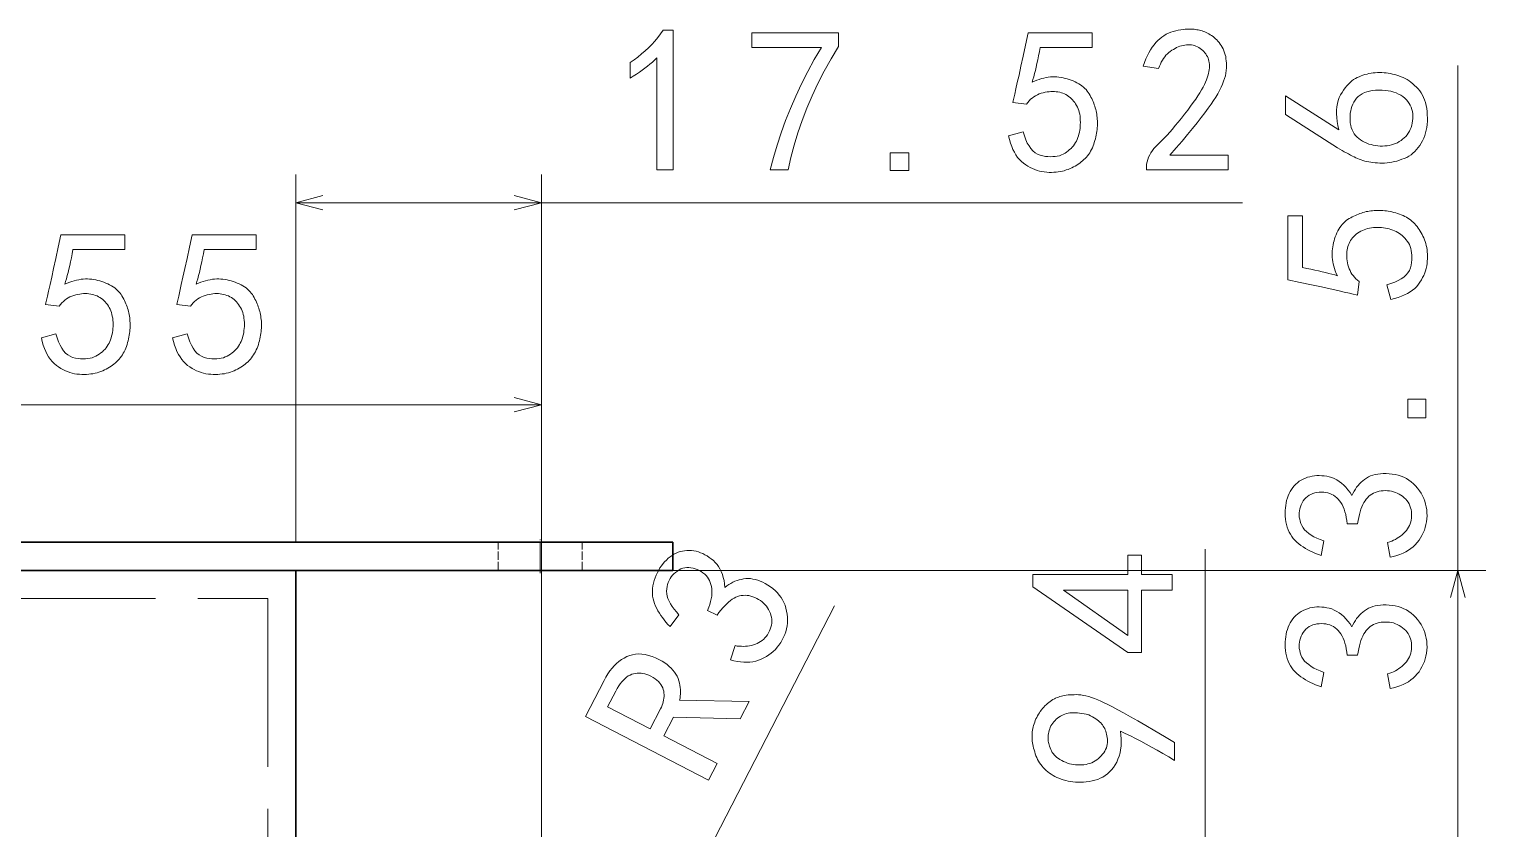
# Model space of a CAD drawing. Extents: x 28 to 1105, y 59 to 824.
# Drawn here: x 566 to 669.9, y 758.1 to 815.1 of the extents above; entities that cross this region are included whole.
import ezdxf

# ---------------------------------------------------------------- set-up
doc = ezdxf.new("R2010")
doc.units = 0
doc.linetypes.add('DASHDOT', pattern=[18.5, 12, -3, 0.5, -3])
doc.linetypes.add('DASHED', pattern=[15, 12, -3])

msp = doc.modelspace()

# ---------------------------------------------------------------- linework, layer by layer
at = {"color": 7, "lineweight": 13}
for p, q in [((667.95, 742.99), (667.95, 812.53)), ((585.07, 778.54), (585.07, 804.75)), ((602.59, 735.52), (602.59, 804.75)), ((585.07, 802.75), (652.58, 802.75)), ((602.59, 747.83), (602.59, 790.34)), ((547.59, 788.34), (602.59, 788.34)), ((602.5, 776.54), (602.5, 778.54)), ((649.93, 724.05), (649.93, 778.06)), ((567.18, 776.54), (669.95, 776.54)), ((602.59, 733.52), (623.5, 774.01))]:
    msp.add_line(p, q, dxfattribs=at)
at = {"color": 7, "lineweight": 35}
for p, q in [((602.5, 778.54), (557.5, 778.54)), ((611.97, 778.54), (602.5, 778.54)), ((611.97, 776.54), (611.97, 778.54)), ((565.18, 776.54), (583.92, 776.54)), ((602.5, 776.54), (583.92, 776.54)), ((585.07, 776.54), (585.07, 627.99)), ((611.97, 776.54), (602.5, 776.54))]:
    msp.add_line(p, q, dxfattribs=at)
at = {"color": 7, "linetype": 'DASHED', "lineweight": 13, "ltscale": 0.05}
for p, q in [((599.5, 776.54), (599.5, 778.54)), ((602.5, 776.54), (602.5, 778.54)), ((605.5, 776.54), (605.5, 778.54))]:
    msp.add_line(p, q, dxfattribs=at)
at = {"color": 7, "linetype": 'DASHDOT', "lineweight": 13, "ltscale": 0.060001}
msp.add_line((602.5, 776.34), (602.5, 778.74), dxfattribs=at)
at = {"color": 7, "linetype": 'DASHED', "lineweight": 13, "ltscale": 0.028833}
msp.add_line((583.92, 776.54), (585.07, 776.54), dxfattribs=at)
at = {"color": 7, "linetype": 'DASHED', "lineweight": 13}
for p, q in [((563.07, 774.54), (583.07, 774.54)), ((583.07, 774.54), (583.07, 574.54))]:
    msp.add_line(p, q, dxfattribs=at)
at = {"color": 7, "lineweight": 13}
for points in [[(610.82, 813.07), (610.67, 812.92), (610.51, 812.77), (610.33, 812.63), (610.16, 812.48), (609.97, 812.34), (609.77, 812.19), (609.57, 812.05), (609.36, 811.91), (609.14, 811.77), (608.91, 811.63), (608.91, 812.73), (609.2, 812.93), (609.47, 813.13), (609.73, 813.35), (609.99, 813.57), (610.23, 813.79), (610.46, 814.03), (610.68, 814.27), (610.89, 814.52), (611.09, 814.78), (611.28, 815.04), (611.98, 815.04), (611.98, 805.1), (610.82, 805.1)], [(618.91, 805.1), (619.14, 805.97), (619.39, 806.85), (619.68, 807.73), (620, 808.6), (620.35, 809.47), (620.73, 810.35), (621.14, 811.22), (621.58, 812.09), (622.05, 812.96), (622.56, 813.82), (617.59, 813.82), (617.59, 814.86), (623.77, 814.86), (623.77, 813.88), (623.25, 813), (622.76, 812.12), (622.31, 811.25), (621.89, 810.37), (621.52, 809.49), (621.18, 808.61), (620.87, 807.73), (620.61, 806.85), (620.38, 805.97), (620.19, 805.1)], [(636.95, 807.81), (637.04, 807.51), (637.13, 807.24), (637.24, 807), (637.37, 806.79), (637.5, 806.6), (637.64, 806.44), (637.8, 806.31), (637.97, 806.2), (638.15, 806.13), (638.34, 806.08), (638.53, 806.05), (638.71, 806.03), (638.89, 806.02), (639.06, 806.03), (639.23, 806.04), (639.38, 806.07), (639.53, 806.1), (639.67, 806.15), (639.8, 806.21), (639.93, 806.28), (640.04, 806.36), (640.16, 806.44), (640.26, 806.53), (640.36, 806.62), (640.45, 806.71), (640.53, 806.81), (640.61, 806.92), (640.68, 807.03), (640.74, 807.14), (640.79, 807.26), (640.84, 807.39), (640.89, 807.51), (640.92, 807.64), (640.96, 807.77), (640.98, 807.91), (641, 808.04), (641.02, 808.18), (641.02, 808.33), (641.03, 808.47), (641.02, 808.62), (641.02, 808.77), (641, 808.91), (640.98, 809.05), (640.95, 809.19), (640.91, 809.32), (640.86, 809.44), (640.81, 809.56), (640.76, 809.68), (640.69, 809.79), (640.62, 809.89), (640.54, 809.99), (640.46, 810.09), (640.38, 810.17), (640.29, 810.25), (640.19, 810.33), (640.1, 810.39), (639.99, 810.45), (639.89, 810.5), (639.78, 810.55), (639.67, 810.59), (639.55, 810.62), (639.43, 810.64), (639.31, 810.66), (639.18, 810.67), (639.05, 810.67), (638.92, 810.67), (638.79, 810.66), (638.65, 810.64), (638.51, 810.62), (638.37, 810.59), (638.22, 810.55), (638.09, 810.5), (637.96, 810.44), (637.83, 810.37), (637.71, 810.3), (637.59, 810.21), (637.48, 810.12), (637.38, 810.01), (637.28, 809.9), (637.18, 809.78), (636.2, 809.89), (636.23, 810.01), (636.28, 810.2), (636.35, 810.49), (636.43, 810.86), (636.53, 811.31), (636.65, 811.85), (636.78, 812.47), (636.94, 813.19), (637.11, 813.98), (637.3, 814.86), (641.86, 814.86), (641.86, 813.82), (638.16, 813.82), (638.11, 813.52), (638.05, 813.22), (637.99, 812.94), (637.93, 812.68), (637.87, 812.42), (637.82, 812.18), (637.76, 811.95), (637.7, 811.73), (637.64, 811.53), (637.59, 811.34), (637.76, 811.41), (637.93, 811.48), (638.09, 811.54), (638.26, 811.59), (638.42, 811.63), (638.58, 811.67), (638.74, 811.69), (638.9, 811.71), (639.05, 811.72), (639.2, 811.71), (639.35, 811.71), (639.5, 811.69), (639.65, 811.67), (639.8, 811.64), (639.94, 811.61), (640.08, 811.58), (640.23, 811.53), (640.37, 811.48), (640.51, 811.43), (640.65, 811.37), (640.78, 811.3), (640.91, 811.23), (641.03, 811.16), (641.14, 811.08), (641.25, 810.99), (641.35, 810.9), (641.44, 810.81), (641.52, 810.71), (641.59, 810.61), (641.66, 810.5), (641.72, 810.39), (641.78, 810.28), (641.84, 810.17), (641.89, 810.06), (641.93, 809.95), (641.98, 809.84), (642.02, 809.73), (642.06, 809.62), (642.09, 809.51), (642.12, 809.4), (642.15, 809.29), (642.17, 809.18), (642.19, 809.06), (642.21, 808.95), (642.22, 808.83), (642.23, 808.71), (642.24, 808.59), (642.24, 808.47), (642.24, 808.34), (642.24, 808.22), (642.23, 808.09), (642.22, 807.96), (642.2, 807.83), (642.18, 807.7), (642.16, 807.57), (642.13, 807.44), (642.1, 807.31), (642.06, 807.18), (642.02, 807.05), (641.98, 806.92), (641.93, 806.79), (641.88, 806.66), (641.82, 806.54), (641.76, 806.42), (641.69, 806.31), (641.62, 806.2), (641.54, 806.1), (641.46, 806), (641.37, 805.91), (641.28, 805.82), (641.19, 805.73), (641.09, 805.65), (640.99, 805.57), (640.88, 805.5), (640.77, 805.43), (640.66, 805.36), (640.54, 805.3), (640.42, 805.24), (640.29, 805.18), (640.16, 805.12), (640.02, 805.08), (639.88, 805.03), (639.74, 805), (639.59, 804.97), (639.44, 804.94), (639.29, 804.93), (639.13, 804.92), (638.96, 804.91), (638.8, 804.91), (638.63, 804.92), (638.45, 804.94), (638.28, 804.97), (638.11, 805), (637.95, 805.05), (637.78, 805.11), (637.62, 805.18), (637.45, 805.26), (637.29, 805.35), (637.14, 805.45), (636.98, 805.56), (636.83, 805.68), (636.69, 805.82), (636.55, 805.98), (636.43, 806.15), (636.32, 806.34), (636.22, 806.54), (636.13, 806.76), (636.04, 807), (635.97, 807.25), (635.91, 807.52)], [(645.74, 805.33), (645.75, 805.5), (645.79, 805.67), (645.83, 805.83), (645.89, 805.99), (645.97, 806.15), (646.05, 806.3), (646.16, 806.46), (646.27, 806.6), (646.4, 806.75), (646.54, 806.89), (646.7, 807.03), (646.86, 807.2), (647.03, 807.37), (647.21, 807.57), (647.4, 807.78), (647.59, 808), (647.79, 808.24), (648.01, 808.5), (648.23, 808.77), (648.45, 809.06), (648.68, 809.34), (648.88, 809.62), (649.07, 809.88), (649.25, 810.13), (649.41, 810.36), (649.55, 810.58), (649.67, 810.79), (649.78, 810.99), (649.88, 811.17), (649.96, 811.34), (650.02, 811.5), (650.08, 811.65), (650.12, 811.8), (650.16, 811.95), (650.19, 812.09), (650.22, 812.23), (650.23, 812.36), (650.23, 812.49), (650.23, 812.61), (650.22, 812.73), (650.19, 812.84), (650.17, 812.95), (650.13, 813.05), (650.09, 813.16), (650.03, 813.25), (649.98, 813.35), (649.91, 813.44), (649.84, 813.52), (649.75, 813.6), (649.67, 813.68), (649.57, 813.75), (649.48, 813.81), (649.38, 813.87), (649.27, 813.91), (649.17, 813.95), (649.06, 813.97), (648.95, 813.99), (648.83, 814), (648.72, 814), (648.6, 814), (648.48, 813.98), (648.36, 813.96), (648.24, 813.93), (648.12, 813.9), (648, 813.85), (647.89, 813.8), (647.78, 813.75), (647.66, 813.68), (647.55, 813.61), (647.44, 813.53), (647.33, 813.45), (647.23, 813.36), (647.13, 813.26), (647.04, 813.15), (646.96, 813.03), (646.88, 812.9), (646.8, 812.77), (646.73, 812.63), (646.66, 812.48), (646.6, 812.32), (645.5, 812.49), (645.6, 812.75), (645.7, 813), (645.81, 813.23), (645.92, 813.44), (646.03, 813.64), (646.15, 813.83), (646.28, 814), (646.41, 814.16), (646.55, 814.3), (646.69, 814.43), (646.84, 814.55), (646.99, 814.65), (647.15, 814.75), (647.31, 814.83), (647.48, 814.9), (647.65, 814.96), (647.83, 815.01), (648.01, 815.05), (648.2, 815.08), (648.39, 815.1), (648.51, 815.11), (648.62, 815.11), (648.73, 815.12), (648.84, 815.12), (648.94, 815.12), (649.05, 815.11), (649.15, 815.11), (649.25, 815.1), (649.34, 815.08), (649.43, 815.07), (649.53, 815.05), (649.62, 815.02), (649.71, 814.99), (649.81, 814.96), (649.9, 814.92), (650, 814.88), (650.1, 814.83), (650.19, 814.78), (650.29, 814.72), (650.39, 814.66), (650.49, 814.6), (650.58, 814.52), (650.67, 814.44), (650.75, 814.36), (650.84, 814.26), (650.92, 814.17), (650.99, 814.06), (651.06, 813.95), (651.13, 813.83), (651.2, 813.71), (651.26, 813.58), (651.31, 813.44), (651.35, 813.3), (651.39, 813.16), (651.41, 813.01), (651.43, 812.85), (651.44, 812.69), (651.45, 812.52), (651.44, 812.35), (651.43, 812.18), (651.4, 811.99), (651.37, 811.8), (651.31, 811.61), (651.24, 811.4), (651.16, 811.19), (651.06, 810.98), (650.95, 810.75), (650.83, 810.52), (650.69, 810.28), (650.53, 810.04), (650.36, 809.78), (650.15, 809.48), (649.91, 809.16), (649.65, 808.82), (649.35, 808.44), (649.02, 808.04), (648.66, 807.6), (648.28, 807.14), (647.86, 806.65), (647.41, 806.14), (651.57, 806.14), (651.57, 805.1), (645.74, 805.1)], [(662.22, 805.58), (662.05, 805.59), (661.89, 805.61), (661.74, 805.63), (661.59, 805.65), (661.45, 805.68), (661.31, 805.72), (661.17, 805.76), (661.05, 805.8), (660.92, 805.84), (660.8, 805.89), (660.68, 805.95), (660.56, 806.01), (660.43, 806.07), (660.29, 806.14), (660.15, 806.22), (660.01, 806.3), (659.85, 806.38), (659.69, 806.48), (659.53, 806.57), (659.36, 806.67), (655.66, 809.04), (655.66, 810.37), (659.47, 807.95), (659.4, 808.25), (659.35, 808.54), (659.31, 808.82), (659.3, 809.09), (659.3, 809.35), (659.32, 809.59), (659.36, 809.82), (659.42, 810.04), (659.49, 810.24), (659.59, 810.43), (659.7, 810.61), (659.8, 810.78), (659.91, 810.93), (660.03, 811.07), (660.15, 811.2), (660.27, 811.32), (660.39, 811.43), (660.51, 811.52), (660.64, 811.6), (660.77, 811.67), (660.91, 811.73), (661.05, 811.79), (661.18, 811.84), (661.32, 811.88), (661.47, 811.92), (661.61, 811.95), (661.76, 811.98), (661.91, 812), (662.06, 812.01), (662.22, 812.02), (662.38, 812.02), (662.53, 812.02), (662.69, 812.01), (662.84, 812), (662.99, 811.98), (663.15, 811.95), (663.3, 811.92), (663.45, 811.88), (663.6, 811.84), (663.75, 811.79), (663.9, 811.73), (664.05, 811.67), (664.19, 811.6), (664.33, 811.52), (664.47, 811.43), (664.6, 811.33), (664.73, 811.23), (664.86, 811.11), (664.99, 810.99), (665.11, 810.86), (665.23, 810.73), (665.33, 810.58), (665.42, 810.42), (665.51, 810.25), (665.58, 810.07), (665.64, 809.88), (665.69, 809.68), (665.73, 809.47), (665.76, 809.25), (665.77, 809.01), (665.78, 808.78), (665.78, 808.55), (665.76, 808.33), (665.73, 808.12), (665.7, 807.92), (665.65, 807.72), (665.59, 807.53), (665.52, 807.34), (665.43, 807.16), (665.34, 806.99), (665.24, 806.83), (665.13, 806.68), (665.01, 806.54), (664.88, 806.4), (664.75, 806.28), (664.61, 806.17), (664.45, 806.07), (664.3, 805.98), (664.13, 805.9), (663.95, 805.84), (663.78, 805.78), (663.6, 805.72), (663.42, 805.68), (663.25, 805.64), (663.07, 805.61), (662.9, 805.59), (662.73, 805.57), (662.56, 805.57), (662.39, 805.57)], [(664.13, 807.37), (664.23, 807.47), (664.33, 807.59), (664.41, 807.71), (664.49, 807.84), (664.55, 807.97), (664.61, 808.12), (664.66, 808.27), (664.69, 808.42), (664.72, 808.58), (664.73, 808.75), (664.74, 808.92), (664.73, 809.09), (664.71, 809.25), (664.67, 809.4), (664.62, 809.55), (664.55, 809.69), (664.48, 809.83), (664.38, 809.96), (664.28, 810.08), (664.16, 810.2), (664.02, 810.31), (663.88, 810.41), (663.72, 810.49), (663.55, 810.57), (663.38, 810.63), (663.18, 810.69), (662.98, 810.73), (662.77, 810.75), (662.54, 810.77), (662.31, 810.78), (662.07, 810.77), (661.85, 810.75), (661.65, 810.71), (661.46, 810.66), (661.28, 810.6), (661.12, 810.52), (660.98, 810.42), (660.85, 810.32), (660.73, 810.19), (660.63, 810.05), (660.54, 809.91), (660.47, 809.76), (660.4, 809.61), (660.35, 809.45), (660.31, 809.29), (660.28, 809.13), (660.27, 808.96), (660.26, 808.79), (660.27, 808.61), (660.28, 808.44), (660.31, 808.26), (660.35, 808.1), (660.41, 807.94), (660.48, 807.8), (660.56, 807.66), (660.65, 807.54), (660.76, 807.42), (660.88, 807.32), (661.01, 807.22), (661.15, 807.14), (661.3, 807.06), (661.45, 806.99), (661.61, 806.93), (661.77, 806.89), (661.92, 806.85), (662.08, 806.82), (662.24, 806.8), (662.41, 806.78), (662.57, 806.78), (662.74, 806.79), (662.9, 806.81), (663.06, 806.83), (663.22, 806.87), (663.36, 806.91), (663.51, 806.96), (663.64, 807.02), (663.77, 807.1), (663.9, 807.18), (664.01, 807.27)], [(628.8, 805.04), (627.47, 805.04), (627.47, 806.31), (628.8, 806.31)], [(662.88, 796.9), (663.18, 796.99), (663.45, 797.09), (663.7, 797.2), (663.91, 797.32), (664.1, 797.45), (664.26, 797.6), (664.39, 797.75), (664.49, 797.92), (664.57, 798.1), (664.62, 798.29), (664.65, 798.48), (664.67, 798.67), (664.67, 798.85), (664.67, 799.02), (664.65, 799.18), (664.63, 799.34), (664.59, 799.48), (664.54, 799.62), (664.49, 799.76), (664.42, 799.88), (664.34, 800), (664.26, 800.11), (664.17, 800.21), (664.08, 800.31), (663.98, 800.4), (663.88, 800.49), (663.78, 800.56), (663.67, 800.63), (663.55, 800.69), (663.43, 800.75), (663.31, 800.8), (663.18, 800.84), (663.06, 800.88), (662.92, 800.91), (662.79, 800.94), (662.65, 800.96), (662.51, 800.97), (662.37, 800.98), (662.22, 800.98), (662.08, 800.98), (661.93, 800.97), (661.78, 800.95), (661.65, 800.93), (661.51, 800.9), (661.38, 800.86), (661.26, 800.82), (661.14, 800.77), (661.02, 800.71), (660.91, 800.65), (660.8, 800.58), (660.7, 800.5), (660.61, 800.42), (660.52, 800.33), (660.44, 800.24), (660.37, 800.15), (660.3, 800.05), (660.25, 799.95), (660.19, 799.84), (660.15, 799.74), (660.11, 799.62), (660.08, 799.5), (660.05, 799.38), (660.04, 799.26), (660.03, 799.14), (660.02, 799.01), (660.03, 798.88), (660.04, 798.74), (660.05, 798.6), (660.08, 798.46), (660.11, 798.32), (660.15, 798.18), (660.2, 798.04), (660.26, 797.91), (660.32, 797.78), (660.4, 797.66), (660.48, 797.55), (660.58, 797.44), (660.68, 797.33), (660.8, 797.23), (660.92, 797.14), (660.8, 796.15), (660.69, 796.19), (660.49, 796.23), (660.21, 796.3), (659.84, 796.38), (659.39, 796.49), (658.85, 796.6), (658.22, 796.74), (657.51, 796.89), (656.71, 797.06), (655.83, 797.25), (655.83, 801.82), (656.87, 801.82), (656.87, 798.12), (657.18, 798.06), (657.47, 798), (657.75, 797.95), (658.02, 797.89), (658.27, 797.83), (658.52, 797.77), (658.75, 797.71), (658.96, 797.66), (659.17, 797.6), (659.36, 797.54), (659.28, 797.71), (659.21, 797.88), (659.15, 798.05), (659.1, 798.22), (659.06, 798.38), (659.03, 798.54), (659, 798.7), (658.99, 798.85), (658.98, 799.01), (658.98, 799.16), (658.99, 799.31), (659.01, 799.46), (659.03, 799.6), (659.05, 799.75), (659.08, 799.9), (659.12, 800.04), (659.16, 800.18), (659.21, 800.32), (659.27, 800.46), (659.33, 800.6), (659.4, 800.74), (659.47, 800.87), (659.54, 800.99), (659.62, 801.1), (659.71, 801.2), (659.79, 801.3), (659.89, 801.39), (659.99, 801.47), (660.09, 801.55), (660.2, 801.62), (660.31, 801.68), (660.42, 801.74), (660.53, 801.79), (660.64, 801.84), (660.75, 801.89), (660.86, 801.93), (660.97, 801.98), (661.08, 802.01), (661.18, 802.05), (661.29, 802.08), (661.41, 802.11), (661.52, 802.13), (661.63, 802.15), (661.75, 802.17), (661.87, 802.18), (661.98, 802.19), (662.11, 802.2), (662.23, 802.2), (662.35, 802.2), (662.48, 802.19), (662.61, 802.19), (662.74, 802.17), (662.86, 802.16), (662.99, 802.14), (663.12, 802.11), (663.25, 802.09), (663.38, 802.05), (663.52, 802.02), (663.65, 801.98), (663.78, 801.93), (663.91, 801.89), (664.04, 801.83), (664.16, 801.77), (664.28, 801.71), (664.39, 801.64), (664.49, 801.57), (664.6, 801.5), (664.7, 801.42), (664.79, 801.33), (664.88, 801.24), (664.96, 801.15), (665.05, 801.05), (665.12, 800.94), (665.2, 800.84), (665.27, 800.73), (665.34, 800.61), (665.4, 800.49), (665.46, 800.37), (665.52, 800.24), (665.57, 800.11), (665.62, 799.98), (665.66, 799.84), (665.7, 799.7), (665.73, 799.55), (665.75, 799.4), (665.77, 799.24), (665.78, 799.08), (665.78, 798.92), (665.78, 798.75), (665.77, 798.58), (665.76, 798.41), (665.73, 798.24), (665.69, 798.07), (665.65, 797.9), (665.59, 797.74), (665.52, 797.57), (665.44, 797.41), (665.35, 797.25), (665.25, 797.09), (665.14, 796.93), (665.02, 796.78), (664.88, 796.64), (664.72, 796.51), (664.55, 796.39), (664.36, 796.28), (664.15, 796.17), (663.93, 796.08), (663.7, 796), (663.44, 795.93), (663.17, 795.86)], [(567.96, 793.41), (568.04, 793.11), (568.14, 792.84), (568.25, 792.6), (568.37, 792.38), (568.51, 792.19), (568.65, 792.03), (568.81, 791.9), (568.98, 791.8), (569.15, 791.72), (569.35, 791.67), (569.54, 791.64), (569.72, 791.63), (569.9, 791.62), (570.07, 791.62), (570.23, 791.64), (570.39, 791.66), (570.54, 791.7), (570.68, 791.75), (570.81, 791.81), (570.93, 791.88), (571.05, 791.95), (571.16, 792.04), (571.27, 792.12), (571.36, 792.21), (571.46, 792.31), (571.54, 792.41), (571.61, 792.52), (571.68, 792.63), (571.75, 792.74), (571.8, 792.86), (571.85, 792.98), (571.89, 793.11), (571.93, 793.24), (571.96, 793.37), (571.99, 793.5), (572.01, 793.64), (572.02, 793.78), (572.03, 793.92), (572.04, 794.07), (572.03, 794.22), (572.02, 794.37), (572.01, 794.51), (571.98, 794.65), (571.95, 794.78), (571.92, 794.91), (571.87, 795.04), (571.82, 795.16), (571.76, 795.27), (571.7, 795.38), (571.63, 795.49), (571.55, 795.59), (571.47, 795.68), (571.38, 795.77), (571.3, 795.85), (571.2, 795.92), (571.1, 795.99), (571, 796.05), (570.9, 796.1), (570.79, 796.14), (570.67, 796.18), (570.56, 796.21), (570.44, 796.24), (570.31, 796.26), (570.19, 796.27), (570.06, 796.27), (569.93, 796.27), (569.79, 796.26), (569.66, 796.24), (569.52, 796.21), (569.37, 796.18), (569.23, 796.14), (569.1, 796.09), (568.96, 796.04), (568.84, 795.97), (568.72, 795.89), (568.6, 795.81), (568.49, 795.71), (568.38, 795.61), (568.28, 795.5), (568.19, 795.37), (567.21, 795.49), (567.24, 795.6), (567.29, 795.8), (567.35, 796.08), (567.44, 796.45), (567.54, 796.91), (567.66, 797.45), (567.79, 798.07), (567.95, 798.78), (568.12, 799.58), (568.3, 800.46), (572.87, 800.46), (572.87, 799.42), (569.17, 799.42), (569.11, 799.11), (569.06, 798.82), (569, 798.54), (568.94, 798.27), (568.88, 798.02), (568.83, 797.78), (568.77, 797.55), (568.71, 797.33), (568.65, 797.13), (568.59, 796.93), (568.77, 797.01), (568.94, 797.08), (569.1, 797.14), (569.27, 797.19), (569.43, 797.23), (569.59, 797.26), (569.75, 797.29), (569.91, 797.3), (570.06, 797.31), (570.21, 797.31), (570.36, 797.3), (570.51, 797.29), (570.66, 797.27), (570.8, 797.24), (570.95, 797.21), (571.09, 797.17), (571.24, 797.13), (571.38, 797.08), (571.52, 797.02), (571.66, 796.96), (571.79, 796.9), (571.92, 796.83), (572.04, 796.75), (572.15, 796.67), (572.26, 796.59), (572.35, 796.5), (572.44, 796.4), (572.53, 796.31), (572.6, 796.2), (572.67, 796.1), (572.73, 795.99), (572.79, 795.88), (572.84, 795.77), (572.9, 795.66), (572.94, 795.55), (572.99, 795.44), (573.03, 795.33), (573.07, 795.22), (573.1, 795.11), (573.13, 795), (573.16, 794.89), (573.18, 794.77), (573.2, 794.66), (573.22, 794.54), (573.23, 794.43), (573.24, 794.31), (573.25, 794.19), (573.25, 794.06), (573.25, 793.94), (573.25, 793.81), (573.24, 793.69), (573.23, 793.56), (573.21, 793.43), (573.19, 793.3), (573.17, 793.17), (573.14, 793.04), (573.11, 792.91), (573.07, 792.78), (573.03, 792.64), (572.99, 792.51), (572.94, 792.38), (572.89, 792.26), (572.83, 792.13), (572.76, 792.02), (572.7, 791.91), (572.63, 791.8), (572.55, 791.69), (572.47, 791.6), (572.38, 791.5), (572.29, 791.41), (572.2, 791.33), (572.1, 791.25), (572, 791.17), (571.89, 791.09), (571.78, 791.02), (571.67, 790.96), (571.55, 790.89), (571.42, 790.83), (571.3, 790.77), (571.17, 790.72), (571.03, 790.67), (570.89, 790.63), (570.75, 790.59), (570.6, 790.56), (570.45, 790.54), (570.3, 790.52), (570.14, 790.51), (569.97, 790.51), (569.81, 790.51), (569.63, 790.52), (569.46, 790.53), (569.29, 790.56), (569.12, 790.6), (568.95, 790.65), (568.79, 790.71), (568.63, 790.77), (568.46, 790.85), (568.3, 790.94), (568.14, 791.04), (567.99, 791.15), (567.84, 791.28), (567.69, 791.42), (567.56, 791.57), (567.44, 791.75), (567.33, 791.93), (567.23, 792.14), (567.14, 792.36), (567.05, 792.6), (566.98, 792.85), (566.92, 793.12)], [(577.32, 793.41), (577.41, 793.11), (577.51, 792.84), (577.62, 792.6), (577.74, 792.38), (577.87, 792.19), (578.02, 792.03), (578.17, 791.9), (578.34, 791.8), (578.52, 791.72), (578.71, 791.67), (578.9, 791.64), (579.09, 791.63), (579.27, 791.62), (579.44, 791.62), (579.6, 791.64), (579.75, 791.66), (579.9, 791.7), (580.04, 791.75), (580.17, 791.81), (580.3, 791.88), (580.42, 791.95), (580.53, 792.04), (580.63, 792.12), (580.73, 792.21), (580.82, 792.31), (580.9, 792.41), (580.98, 792.52), (581.05, 792.63), (581.11, 792.74), (581.17, 792.86), (581.22, 792.98), (581.26, 793.11), (581.3, 793.24), (581.33, 793.37), (581.35, 793.5), (581.37, 793.64), (581.39, 793.78), (581.4, 793.92), (581.4, 794.07), (581.4, 794.22), (581.39, 794.37), (581.37, 794.51), (581.35, 794.65), (581.32, 794.78), (581.28, 794.91), (581.24, 795.04), (581.19, 795.16), (581.13, 795.27), (581.06, 795.38), (580.99, 795.49), (580.92, 795.59), (580.83, 795.68), (580.75, 795.77), (580.66, 795.85), (580.57, 795.92), (580.47, 795.99), (580.37, 796.05), (580.26, 796.1), (580.15, 796.14), (580.04, 796.18), (579.92, 796.21), (579.8, 796.24), (579.68, 796.26), (579.55, 796.27), (579.42, 796.27), (579.29, 796.27), (579.16, 796.26), (579.02, 796.24), (578.88, 796.21), (578.74, 796.18), (578.6, 796.14), (578.46, 796.09), (578.33, 796.04), (578.2, 795.97), (578.08, 795.89), (577.96, 795.81), (577.85, 795.71), (577.75, 795.61), (577.65, 795.5), (577.55, 795.37), (576.57, 795.49), (576.6, 795.6), (576.65, 795.8), (576.72, 796.08), (576.8, 796.45), (576.9, 796.91), (577.02, 797.45), (577.16, 798.07), (577.31, 798.78), (577.48, 799.58), (577.67, 800.46), (582.24, 800.46), (582.24, 799.42), (578.54, 799.42), (578.48, 799.11), (578.42, 798.82), (578.36, 798.54), (578.3, 798.27), (578.25, 798.02), (578.19, 797.78), (578.13, 797.55), (578.07, 797.33), (578.02, 797.13), (577.96, 796.93), (578.13, 797.01), (578.3, 797.08), (578.47, 797.14), (578.63, 797.19), (578.8, 797.23), (578.96, 797.26), (579.12, 797.29), (579.27, 797.3), (579.43, 797.31), (579.58, 797.31), (579.73, 797.3), (579.87, 797.29), (580.02, 797.27), (580.17, 797.24), (580.31, 797.21), (580.46, 797.17), (580.6, 797.13), (580.74, 797.08), (580.88, 797.02), (581.02, 796.96), (581.16, 796.9), (581.28, 796.83), (581.4, 796.75), (581.52, 796.67), (581.62, 796.59), (581.72, 796.5), (581.81, 796.4), (581.89, 796.31), (581.97, 796.2), (582.03, 796.1), (582.09, 795.99), (582.15, 795.88), (582.21, 795.77), (582.26, 795.66), (582.31, 795.55), (582.35, 795.44), (582.39, 795.33), (582.43, 795.22), (582.46, 795.11), (582.5, 795), (582.52, 794.89), (582.55, 794.77), (582.57, 794.66), (582.58, 794.54), (582.6, 794.43), (582.61, 794.31), (582.61, 794.19), (582.62, 794.06), (582.62, 793.94), (582.61, 793.81), (582.6, 793.69), (582.59, 793.56), (582.58, 793.43), (582.56, 793.3), (582.53, 793.17), (582.5, 793.04), (582.47, 792.91), (582.44, 792.78), (582.4, 792.64), (582.35, 792.51), (582.3, 792.38), (582.25, 792.26), (582.19, 792.13), (582.13, 792.02), (582.06, 791.91), (581.99, 791.8), (581.91, 791.69), (581.83, 791.6), (581.75, 791.5), (581.66, 791.41), (581.56, 791.33), (581.46, 791.25), (581.36, 791.17), (581.26, 791.09), (581.14, 791.02), (581.03, 790.96), (580.91, 790.89), (580.79, 790.83), (580.66, 790.77), (580.53, 790.72), (580.4, 790.67), (580.26, 790.63), (580.11, 790.59), (579.97, 790.56), (579.81, 790.54), (579.66, 790.52), (579.5, 790.51), (579.34, 790.51), (579.17, 790.51), (579, 790.52), (578.83, 790.53), (578.66, 790.56), (578.49, 790.6), (578.32, 790.65), (578.15, 790.71), (577.99, 790.77), (577.83, 790.85), (577.67, 790.94), (577.51, 791.04), (577.35, 791.15), (577.2, 791.28), (577.06, 791.42), (576.93, 791.57), (576.81, 791.75), (576.69, 791.93), (576.59, 792.14), (576.5, 792.36), (576.42, 792.6), (576.34, 792.85), (576.28, 793.12)], [(665.66, 788.75), (665.66, 787.42), (664.39, 787.42), (664.39, 788.75)], [(663.12, 777.48), (662.94, 778.52), (663.09, 778.57), (663.23, 778.63), (663.37, 778.69), (663.5, 778.75), (663.63, 778.83), (663.75, 778.9), (663.87, 778.99), (663.98, 779.08), (664.08, 779.17), (664.18, 779.27), (664.28, 779.38), (664.36, 779.49), (664.43, 779.61), (664.49, 779.73), (664.55, 779.86), (664.59, 779.99), (664.62, 780.13), (664.64, 780.27), (664.65, 780.42), (664.65, 780.58), (664.64, 780.73), (664.61, 780.87), (664.58, 781.01), (664.53, 781.15), (664.47, 781.28), (664.4, 781.4), (664.32, 781.51), (664.23, 781.62), (664.13, 781.72), (664.01, 781.82), (663.89, 781.91), (663.76, 781.98), (663.63, 782.05), (663.5, 782.1), (663.36, 782.15), (663.22, 782.19), (663.08, 782.21), (662.93, 782.22), (662.78, 782.23), (662.62, 782.22), (662.47, 782.21), (662.33, 782.18), (662.19, 782.14), (662.06, 782.1), (661.93, 782.04), (661.81, 781.98), (661.7, 781.9), (661.6, 781.82), (661.5, 781.72), (661.41, 781.62), (661.33, 781.5), (661.25, 781.37), (661.17, 781.23), (661.11, 781.07), (661.04, 780.9), (660.98, 780.72), (660.93, 780.52), (660.88, 780.31), (660.84, 780.09), (660.8, 779.85), (660.05, 779.85), (660.02, 780.09), (659.99, 780.31), (659.95, 780.52), (659.89, 780.72), (659.84, 780.9), (659.77, 781.07), (659.69, 781.23), (659.61, 781.37), (659.52, 781.5), (659.42, 781.62), (659.31, 781.72), (659.2, 781.81), (659.08, 781.89), (658.95, 781.96), (658.82, 782.01), (658.68, 782.06), (658.53, 782.09), (658.38, 782.11), (658.22, 782.11), (658.06, 782.11), (657.89, 782.09), (657.74, 782.06), (657.6, 782.02), (657.46, 781.96), (657.34, 781.89), (657.22, 781.81), (657.11, 781.71), (657.01, 781.61), (656.92, 781.49), (656.84, 781.36), (656.78, 781.22), (656.72, 781.07), (656.68, 780.93), (656.65, 780.79), (656.63, 780.64), (656.63, 780.49), (656.64, 780.34), (656.67, 780.19), (656.71, 780.04), (656.76, 779.88), (656.83, 779.73), (656.91, 779.58), (657.02, 779.44), (657.15, 779.31), (657.31, 779.18), (657.48, 779.06), (657.67, 778.94), (657.89, 778.84), (658.12, 778.73), (658.38, 778.64), (658.2, 777.6), (658, 777.67), (657.8, 777.75), (657.61, 777.83), (657.43, 777.92), (657.25, 778.01), (657.08, 778.11), (656.92, 778.21), (656.76, 778.32), (656.61, 778.43), (656.47, 778.55), (656.34, 778.68), (656.21, 778.81), (656.1, 778.96), (656.01, 779.11), (655.92, 779.27), (655.84, 779.44), (655.78, 779.61), (655.73, 779.8), (655.69, 780), (655.66, 780.2), (655.64, 780.4), (655.63, 780.61), (655.63, 780.8), (655.65, 780.99), (655.67, 781.17), (655.7, 781.35), (655.74, 781.53), (655.79, 781.7), (655.85, 781.86), (655.92, 782.02), (656, 782.17), (656.09, 782.31), (656.18, 782.45), (656.28, 782.57), (656.4, 782.69), (656.52, 782.79), (656.64, 782.89), (656.78, 782.97), (656.92, 783.05), (657.08, 783.12), (657.23, 783.18), (657.39, 783.22), (657.56, 783.26), (657.72, 783.29), (657.89, 783.3), (658.06, 783.3), (658.24, 783.29), (658.42, 783.28), (658.6, 783.25), (658.78, 783.21), (658.96, 783.15), (659.14, 783.08), (659.31, 782.99), (659.48, 782.88), (659.65, 782.76), (659.81, 782.62), (659.96, 782.46), (660.11, 782.28), (660.26, 782.09), (660.4, 781.88), (660.47, 782.03), (660.55, 782.18), (660.64, 782.33), (660.73, 782.46), (660.83, 782.59), (660.94, 782.71), (661.05, 782.82), (661.18, 782.93), (661.3, 783.03), (661.44, 783.12), (661.58, 783.2), (661.73, 783.27), (661.89, 783.33), (662.06, 783.37), (662.24, 783.41), (662.43, 783.43), (662.62, 783.44), (662.83, 783.44), (663.04, 783.43), (663.26, 783.41), (663.48, 783.37), (663.69, 783.32), (663.9, 783.26), (664.09, 783.18), (664.28, 783.08), (664.46, 782.97), (664.63, 782.85), (664.79, 782.71), (664.94, 782.56), (665.08, 782.4), (665.21, 782.22), (665.33, 782.04), (665.43, 781.85), (665.52, 781.67), (665.59, 781.47), (665.65, 781.27), (665.7, 781.07), (665.73, 780.86), (665.74, 780.65), (665.75, 780.43), (665.73, 780.21), (665.71, 780), (665.67, 779.8), (665.62, 779.6), (665.56, 779.4), (665.48, 779.22), (665.39, 779.03), (665.29, 778.86), (665.18, 778.69), (665.05, 778.52), (664.91, 778.37), (664.76, 778.22), (664.6, 778.09), (664.42, 777.97), (664.24, 777.86), (664.04, 777.76), (663.82, 777.67), (663.6, 777.6), (663.36, 777.53)], [(616.07, 770.17), (616.4, 771.18), (616.55, 771.15), (616.7, 771.13), (616.85, 771.13), (617, 771.12), (617.15, 771.13), (617.29, 771.14), (617.43, 771.16), (617.57, 771.19), (617.71, 771.23), (617.85, 771.27), (617.98, 771.33), (618.1, 771.39), (618.22, 771.46), (618.33, 771.54), (618.44, 771.63), (618.53, 771.73), (618.62, 771.83), (618.71, 771.95), (618.78, 772.08), (618.85, 772.22), (618.91, 772.36), (618.96, 772.5), (618.99, 772.64), (619.01, 772.78), (619.02, 772.92), (619.01, 773.06), (619, 773.2), (618.96, 773.34), (618.92, 773.47), (618.86, 773.61), (618.79, 773.75), (618.71, 773.87), (618.63, 773.99), (618.53, 774.1), (618.43, 774.21), (618.32, 774.3), (618.21, 774.39), (618.08, 774.47), (617.95, 774.54), (617.81, 774.61), (617.67, 774.66), (617.53, 774.71), (617.39, 774.74), (617.25, 774.76), (617.11, 774.77), (616.98, 774.76), (616.84, 774.75), (616.71, 774.72), (616.58, 774.68), (616.45, 774.63), (616.33, 774.56), (616.2, 774.48), (616.07, 774.39), (615.93, 774.28), (615.8, 774.16), (615.66, 774.02), (615.53, 773.87), (615.39, 773.71), (615.25, 773.53), (615.11, 773.34), (614.44, 773.68), (614.52, 773.91), (614.59, 774.12), (614.65, 774.33), (614.7, 774.52), (614.73, 774.71), (614.74, 774.9), (614.75, 775.07), (614.74, 775.23), (614.72, 775.39), (614.68, 775.54), (614.63, 775.68), (614.58, 775.82), (614.51, 775.94), (614.42, 776.06), (614.33, 776.17), (614.23, 776.27), (614.11, 776.37), (613.99, 776.45), (613.85, 776.53), (613.7, 776.6), (613.55, 776.66), (613.4, 776.7), (613.25, 776.73), (613.1, 776.74), (612.96, 776.74), (612.82, 776.72), (612.68, 776.69), (612.54, 776.64), (612.41, 776.57), (612.28, 776.49), (612.15, 776.4), (612.04, 776.3), (611.94, 776.19), (611.84, 776.07), (611.76, 775.95), (611.69, 775.82), (611.63, 775.68), (611.59, 775.54), (611.55, 775.38), (611.52, 775.22), (611.51, 775.05), (611.53, 774.88), (611.56, 774.71), (611.61, 774.53), (611.69, 774.35), (611.79, 774.16), (611.91, 773.97), (612.05, 773.77), (612.21, 773.58), (612.39, 773.37), (611.76, 772.53), (611.61, 772.69), (611.47, 772.85), (611.34, 773.01), (611.22, 773.17), (611.1, 773.33), (611, 773.5), (610.9, 773.66), (610.81, 773.83), (610.73, 774), (610.66, 774.17), (610.6, 774.34), (610.55, 774.52), (610.52, 774.7), (610.5, 774.88), (610.5, 775.06), (610.51, 775.24), (610.53, 775.43), (610.57, 775.62), (610.63, 775.81), (610.69, 776.01), (610.77, 776.2), (610.86, 776.38), (610.95, 776.55), (611.04, 776.72), (611.15, 776.87), (611.26, 777.02), (611.37, 777.15), (611.5, 777.28), (611.63, 777.4), (611.76, 777.51), (611.9, 777.6), (612.04, 777.69), (612.19, 777.76), (612.34, 777.83), (612.49, 777.88), (612.64, 777.92), (612.8, 777.94), (612.96, 777.96), (613.13, 777.96), (613.29, 777.95), (613.46, 777.93), (613.62, 777.9), (613.78, 777.86), (613.94, 777.8), (614.1, 777.74), (614.25, 777.66), (614.41, 777.57), (614.56, 777.47), (614.7, 777.37), (614.85, 777.25), (614.98, 777.11), (615.11, 776.97), (615.22, 776.81), (615.32, 776.64), (615.41, 776.45), (615.49, 776.25), (615.55, 776.04), (615.61, 775.81), (615.65, 775.57), (615.67, 775.32), (615.81, 775.43), (615.95, 775.53), (616.09, 775.61), (616.24, 775.69), (616.39, 775.76), (616.54, 775.82), (616.69, 775.86), (616.85, 775.9), (617.01, 775.93), (617.17, 775.95), (617.33, 775.95), (617.5, 775.95), (617.67, 775.92), (617.84, 775.89), (618.01, 775.84), (618.19, 775.77), (618.37, 775.69), (618.55, 775.6), (618.73, 775.49), (618.92, 775.37), (619.1, 775.24), (619.27, 775.09), (619.42, 774.94), (619.55, 774.78), (619.68, 774.61), (619.78, 774.44), (619.88, 774.25), (619.96, 774.05), (620.02, 773.85), (620.07, 773.64), (620.11, 773.42), (620.13, 773.21), (620.14, 772.99), (620.13, 772.78), (620.11, 772.58), (620.07, 772.37), (620.01, 772.17), (619.94, 771.97), (619.86, 771.78), (619.76, 771.58), (619.65, 771.4), (619.53, 771.22), (619.41, 771.06), (619.27, 770.9), (619.12, 770.76), (618.97, 770.63), (618.81, 770.51), (618.64, 770.4), (618.46, 770.3), (618.27, 770.21), (618.08, 770.13), (617.88, 770.07), (617.67, 770.03), (617.46, 770), (617.24, 769.99), (617.02, 770), (616.79, 770.02), (616.56, 770.05), (616.32, 770.1)], [(645.38, 775.14), (645.38, 770.69), (644.4, 770.69), (637.64, 775.37), (637.64, 776.24), (644.4, 776.24), (644.4, 777.63), (645.38, 777.63), (645.38, 776.24), (647.58, 776.24), (647.58, 775.14)], [(644.4, 775.14), (639.83, 775.14), (644.4, 771.91)], [(663.12, 768.12), (662.94, 769.16), (663.09, 769.21), (663.23, 769.26), (663.37, 769.32), (663.5, 769.39), (663.63, 769.46), (663.75, 769.54), (663.87, 769.62), (663.98, 769.71), (664.08, 769.81), (664.18, 769.91), (664.28, 770.02), (664.36, 770.13), (664.43, 770.25), (664.49, 770.37), (664.55, 770.5), (664.59, 770.63), (664.62, 770.77), (664.64, 770.91), (664.65, 771.06), (664.65, 771.21), (664.64, 771.36), (664.61, 771.51), (664.58, 771.65), (664.53, 771.78), (664.47, 771.91), (664.4, 772.03), (664.32, 772.15), (664.23, 772.26), (664.13, 772.36), (664.01, 772.45), (663.89, 772.54), (663.76, 772.62), (663.63, 772.68), (663.5, 772.74), (663.36, 772.79), (663.22, 772.82), (663.08, 772.85), (662.93, 772.86), (662.78, 772.86), (662.62, 772.86), (662.47, 772.84), (662.33, 772.82), (662.19, 772.78), (662.06, 772.73), (661.93, 772.68), (661.81, 772.61), (661.7, 772.54), (661.6, 772.45), (661.5, 772.36), (661.41, 772.25), (661.33, 772.14), (661.25, 772.01), (661.17, 771.86), (661.11, 771.71), (661.04, 771.54), (660.98, 771.35), (660.93, 771.16), (660.88, 770.95), (660.84, 770.72), (660.8, 770.49), (660.05, 770.49), (660.02, 770.72), (659.99, 770.95), (659.95, 771.16), (659.89, 771.35), (659.84, 771.54), (659.77, 771.71), (659.69, 771.86), (659.61, 772.01), (659.52, 772.14), (659.42, 772.25), (659.31, 772.36), (659.2, 772.45), (659.08, 772.53), (658.95, 772.59), (658.82, 772.65), (658.68, 772.69), (658.53, 772.72), (658.38, 772.74), (658.22, 772.75), (658.06, 772.74), (657.89, 772.72), (657.74, 772.69), (657.6, 772.65), (657.46, 772.59), (657.34, 772.53), (657.22, 772.44), (657.11, 772.35), (657.01, 772.24), (656.92, 772.12), (656.84, 771.99), (656.78, 771.85), (656.72, 771.71), (656.68, 771.57), (656.65, 771.42), (656.63, 771.28), (656.63, 771.13), (656.64, 770.98), (656.67, 770.83), (656.71, 770.67), (656.76, 770.52), (656.83, 770.36), (656.91, 770.22), (657.02, 770.08), (657.15, 769.94), (657.31, 769.82), (657.48, 769.7), (657.67, 769.58), (657.89, 769.47), (658.12, 769.37), (658.38, 769.27), (658.2, 768.23), (658, 768.31), (657.8, 768.38), (657.61, 768.47), (657.43, 768.55), (657.25, 768.65), (657.08, 768.74), (656.92, 768.85), (656.76, 768.96), (656.61, 769.07), (656.47, 769.19), (656.34, 769.31), (656.21, 769.45), (656.1, 769.59), (656.01, 769.74), (655.92, 769.9), (655.84, 770.07), (655.78, 770.25), (655.73, 770.44), (655.69, 770.63), (655.66, 770.84), (655.64, 771.04), (655.63, 771.24), (655.63, 771.44), (655.65, 771.63), (655.67, 771.81), (655.7, 771.99), (655.74, 772.16), (655.79, 772.33), (655.85, 772.5), (655.92, 772.66), (656, 772.81), (656.09, 772.95), (656.18, 773.08), (656.28, 773.21), (656.4, 773.32), (656.52, 773.43), (656.64, 773.52), (656.78, 773.61), (656.92, 773.69), (657.08, 773.75), (657.23, 773.81), (657.39, 773.86), (657.56, 773.9), (657.72, 773.92), (657.89, 773.94), (658.06, 773.94), (658.24, 773.93), (658.42, 773.91), (658.6, 773.88), (658.78, 773.84), (658.96, 773.79), (659.14, 773.71), (659.31, 773.62), (659.48, 773.52), (659.65, 773.39), (659.81, 773.25), (659.96, 773.09), (660.11, 772.92), (660.26, 772.72), (660.4, 772.51), (660.47, 772.67), (660.55, 772.82), (660.64, 772.96), (660.73, 773.1), (660.83, 773.23), (660.94, 773.35), (661.05, 773.46), (661.18, 773.57), (661.3, 773.66), (661.44, 773.75), (661.58, 773.84), (661.73, 773.9), (661.89, 773.96), (662.06, 774.01), (662.24, 774.04), (662.43, 774.07), (662.62, 774.08), (662.83, 774.08), (663.04, 774.07), (663.26, 774.04), (663.48, 774.01), (663.69, 773.96), (663.9, 773.89), (664.09, 773.81), (664.28, 773.72), (664.46, 773.61), (664.63, 773.49), (664.79, 773.35), (664.94, 773.2), (665.08, 773.03), (665.21, 772.86), (665.33, 772.68), (665.43, 772.49), (665.52, 772.3), (665.59, 772.11), (665.65, 771.91), (665.7, 771.7), (665.73, 771.5), (665.74, 771.28), (665.75, 771.07), (665.73, 770.85), (665.71, 770.64), (665.67, 770.43), (665.62, 770.23), (665.56, 770.04), (665.48, 769.85), (665.39, 769.67), (665.29, 769.49), (665.18, 769.32), (665.05, 769.16), (664.91, 769), (664.76, 768.86), (664.6, 768.73), (664.42, 768.6), (664.24, 768.49), (664.04, 768.4), (663.82, 768.31), (663.6, 768.23), (663.36, 768.17)], [(617.4, 767.19), (616.76, 765.96), (612.01, 766.07), (611.32, 764.74), (615.12, 762.77), (614.51, 761.59), (605.72, 766.13), (607.05, 768.7), (607.18, 768.94), (607.32, 769.16), (607.46, 769.37), (607.62, 769.56), (607.77, 769.74), (607.94, 769.9), (608.11, 770.05), (608.29, 770.18), (608.48, 770.29), (608.67, 770.39), (608.88, 770.48), (609.08, 770.53), (609.3, 770.57), (609.52, 770.58), (609.75, 770.57), (609.99, 770.54), (610.23, 770.48), (610.48, 770.4), (610.73, 770.3), (611, 770.17), (611.2, 770.06), (611.38, 769.95), (611.55, 769.83), (611.7, 769.7), (611.84, 769.57), (611.97, 769.43), (612.08, 769.29), (612.18, 769.15), (612.26, 768.99), (612.33, 768.83), (612.38, 768.67), (612.43, 768.51), (612.46, 768.36), (612.49, 768.2), (612.5, 768.04), (612.51, 767.89), (612.5, 767.74), (612.49, 767.58), (612.47, 767.43), (612.43, 767.28)], [(610.39, 768.99), (610.25, 769.06), (610.1, 769.11), (609.96, 769.16), (609.83, 769.19), (609.69, 769.21), (609.56, 769.22), (609.42, 769.22), (609.29, 769.2), (609.16, 769.17), (609.03, 769.14), (608.91, 769.08), (608.78, 769.02), (608.66, 768.93), (608.55, 768.84), (608.43, 768.72), (608.32, 768.6), (608.21, 768.45), (608.1, 768.3), (607.99, 768.12), (607.89, 767.94), (607.31, 766.81), (610.34, 765.24), (611.08, 766.68), (611.14, 766.8), (611.19, 766.93), (611.24, 767.05), (611.27, 767.18), (611.3, 767.3), (611.32, 767.43), (611.33, 767.55), (611.33, 767.68), (611.32, 767.8), (611.31, 767.93), (611.28, 768.05), (611.24, 768.18), (611.18, 768.29), (611.11, 768.4), (611.03, 768.51), (610.93, 768.62), (610.82, 768.72), (610.69, 768.81), (610.55, 768.9)], [(647.75, 763), (647.33, 763.25), (646.91, 763.49), (646.51, 763.72), (646.11, 763.95), (645.72, 764.16), (645.33, 764.36), (644.96, 764.56), (644.59, 764.74), (644.23, 764.92), (643.88, 765.08), (643.92, 764.8), (643.94, 764.53), (643.94, 764.26), (643.93, 764.01), (643.9, 763.76), (643.86, 763.53), (643.79, 763.3), (643.71, 763.09), (643.62, 762.88), (643.5, 762.69), (643.38, 762.5), (643.24, 762.33), (643.1, 762.18), (642.95, 762.04), (642.79, 761.92), (642.62, 761.81), (642.44, 761.72), (642.26, 761.64), (642.06, 761.58), (641.86, 761.53), (641.65, 761.49), (641.45, 761.47), (641.25, 761.45), (641.06, 761.44), (640.87, 761.44), (640.68, 761.44), (640.5, 761.46), (640.32, 761.48), (640.15, 761.52), (639.98, 761.56), (639.81, 761.61), (639.65, 761.66), (639.5, 761.72), (639.35, 761.78), (639.21, 761.85), (639.08, 761.93), (638.95, 762.01), (638.82, 762.09), (638.7, 762.19), (638.59, 762.28), (638.48, 762.38), (638.38, 762.49), (638.29, 762.59), (638.2, 762.71), (638.12, 762.82), (638.05, 762.94), (637.98, 763.07), (637.92, 763.2), (637.86, 763.33), (637.81, 763.47), (637.77, 763.6), (637.73, 763.74), (637.69, 763.87), (637.66, 764), (637.64, 764.12), (637.62, 764.25), (637.6, 764.37), (637.59, 764.48), (637.58, 764.6), (637.58, 764.71), (637.58, 764.82), (637.59, 764.93), (637.6, 765.04), (637.62, 765.15), (637.64, 765.27), (637.66, 765.38), (637.69, 765.49), (637.73, 765.61), (637.77, 765.72), (637.81, 765.84), (637.86, 765.95), (637.91, 766.06), (637.97, 766.17), (638.03, 766.28), (638.1, 766.38), (638.17, 766.49), (638.25, 766.59), (638.33, 766.69), (638.41, 766.78), (638.5, 766.88), (638.6, 766.97), (638.69, 767.05), (638.78, 767.13), (638.88, 767.2), (638.97, 767.27), (639.07, 767.33), (639.17, 767.38), (639.26, 767.43), (639.36, 767.47), (639.46, 767.51), (639.56, 767.55), (639.67, 767.57), (639.78, 767.6), (639.9, 767.62), (640.02, 767.64), (640.15, 767.66), (640.29, 767.67), (640.43, 767.68), (640.58, 767.68), (640.73, 767.69), (640.89, 767.68), (641.06, 767.66), (641.24, 767.63), (641.42, 767.59), (641.62, 767.54), (641.82, 767.48), (642.03, 767.4), (642.26, 767.32), (642.49, 767.22), (642.72, 767.11), (642.99, 766.98), (643.31, 766.81), (643.69, 766.61), (644.11, 766.38), (644.59, 766.11), (645.12, 765.81), (645.7, 765.48), (646.33, 765.11), (647.02, 764.71), (647.75, 764.28)], [(641.28, 762.69), (641.43, 762.71), (641.57, 762.74), (641.71, 762.78), (641.84, 762.83), (641.97, 762.89), (642.09, 762.96), (642.2, 763.03), (642.31, 763.12), (642.42, 763.22), (642.52, 763.32), (642.61, 763.43), (642.7, 763.54), (642.77, 763.66), (642.83, 763.77), (642.88, 763.89), (642.91, 764.01), (642.94, 764.13), (642.96, 764.26), (642.96, 764.38), (642.95, 764.51), (642.94, 764.63), (642.92, 764.75), (642.9, 764.86), (642.87, 764.97), (642.84, 765.08), (642.8, 765.18), (642.76, 765.27), (642.71, 765.36), (642.66, 765.44), (642.61, 765.52), (642.55, 765.59), (642.48, 765.67), (642.4, 765.74), (642.31, 765.81), (642.22, 765.89), (642.12, 765.96), (642.01, 766.03), (641.89, 766.1), (641.76, 766.17), (641.63, 766.24), (641.45, 766.28), (641.29, 766.32), (641.13, 766.35), (640.97, 766.37), (640.82, 766.38), (640.68, 766.39), (640.54, 766.39), (640.4, 766.39), (640.28, 766.38), (640.15, 766.36), (640.03, 766.33), (639.92, 766.29), (639.81, 766.25), (639.7, 766.2), (639.6, 766.15), (639.5, 766.08), (639.4, 766.01), (639.31, 765.93), (639.22, 765.84), (639.14, 765.75), (639.06, 765.65), (638.99, 765.55), (638.93, 765.45), (638.88, 765.34), (638.84, 765.24), (638.8, 765.13), (638.77, 765.02), (638.75, 764.91), (638.74, 764.79), (638.74, 764.68), (638.73, 764.61), (638.72, 764.53), (638.73, 764.45), (638.74, 764.37), (638.75, 764.28), (638.77, 764.19), (638.8, 764.1), (638.83, 764), (638.87, 763.89), (638.91, 763.78), (638.96, 763.68), (639.02, 763.57), (639.09, 763.48), (639.17, 763.38), (639.26, 763.29), (639.35, 763.21), (639.46, 763.13), (639.57, 763.05), (639.7, 762.98), (639.83, 762.92), (639.97, 762.86), (640.11, 762.81), (640.25, 762.76), (640.4, 762.73), (640.54, 762.7), (640.69, 762.68), (640.83, 762.67), (640.98, 762.67), (641.13, 762.67)]]:
    msp.add_lwpolyline(points, close=True, dxfattribs=at)
for points in [[(587, 803.27), (585.07, 802.75), (587, 802.23)], [(600.65, 802.23), (602.59, 802.75), (600.65, 803.27)], [(600.65, 787.83), (602.59, 788.34), (600.65, 788.86)], [(668.47, 774.61), (667.95, 776.54), (667.43, 774.61)]]:
    msp.add_lwpolyline(points, dxfattribs=at)

doc.saveas('drawing.dxf')
